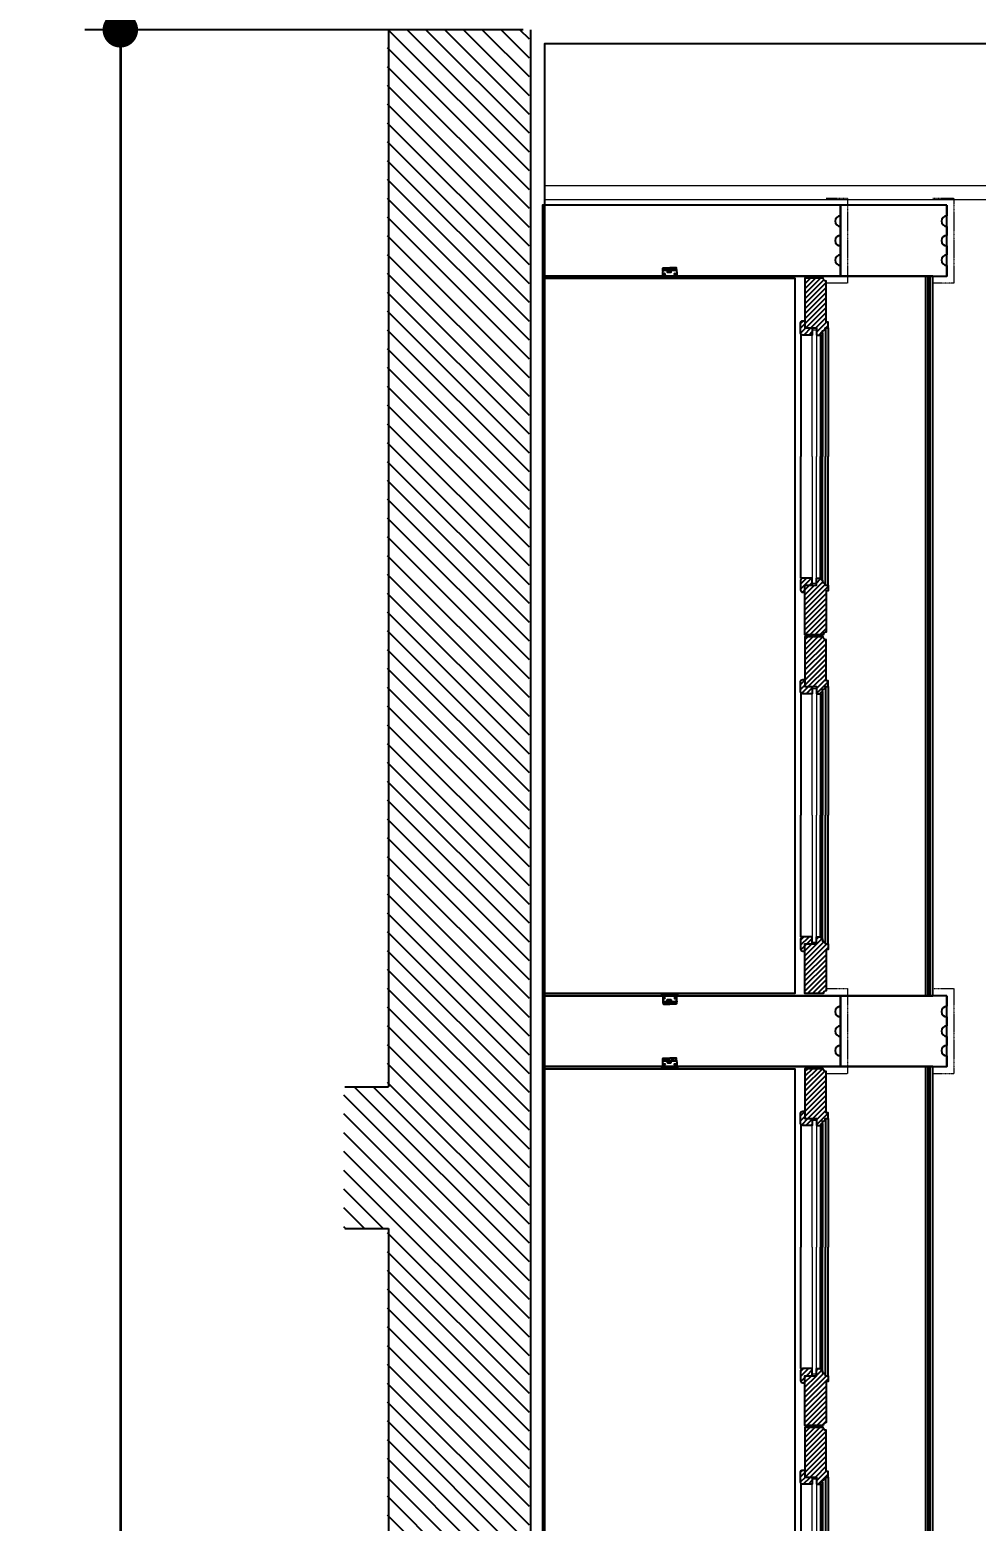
# Model space of a CAD drawing. Header units: inches. Extents: x 274057 to 444617, y 485849 to 635630.
# Drawn here: x 349679 to 351013, y 535087 to 537189 of the extents above; entities that cross this region are included whole.
import ezdxf

# ---------------------------------------------------------------- set-up
doc = ezdxf.new("R2010")
doc.units = ezdxf.units.IN
doc.header["$MEASUREMENT"] = 0
doc.linetypes.add('DASHED2', pattern=[0.375, 0.25, -0.125])
doc.linetypes.add('HIDDEN', pattern=[0.375, 0.25, -0.125])
for name, color, linetype in [('CQ Grg Gypsum', 41, 'Continuous'), ('CQ Plaster', 1, 'Continuous'), ('CQ Wall plan', 3, 'Continuous'), ('ID-wall paper', 8, 'Continuous'), ('Layer7', 8, 'Continuous'), ('LIGHT', 4, 'Continuous'), ('WALLS LINE', 5, 'DASHED2'), ('WOOD 02', 32, 'Continuous'), ('Wood SECT', 1, 'Continuous'), ('xref 1st floor$0$CQ Wall hatch_CHB', 8, 'Continuous')]:
    doc.layers.add(name, color=color, linetype=linetype)
for name, color, linetype, lineweight in [('CQ gypsum 2', 42, 'Continuous', 0), ('CQ plan and elev dimension', 252, 'Continuous', 35), ('Glass', 4, 'Continuous', 0), ('WOOD-HID', 8, 'HIDDEN', 18)]:
    doc.layers.add(name, color=color, linetype=linetype, lineweight=lineweight)
doc.styles.get("Standard").update_dxf_attribs({"font": 'arial.ttf'})
doc.dimstyles.new('CQ 50', dxfattribs={"dimscale": 0.5, "dimtxt": 150, "dimasz": 100, "dimexe": 100, "dimexo": 20, "dimgap": 80, "dimtad": 1, "dimdec": 0, "dimzin": 0, "dimdsep": 46, "dimtxsty": 'Standard', "dimblk": 'DOT', "dimcen": 100, "dimclrd": 250, "dimclre": 250, "dimclrt": 3, "dimadec": 0, "dimazin": 0, "dimtfac": 1, "dimtdec": 0, "dimtofl": 0, "dimtmove": 0, "dimatfit": 3, "dimfxl": 3, "dimtolj": 1, "dimtzin": 0, "dimlwd": -1, "dimarcsym": 0})
pattern_1 = [(45, (20118.38528266066, -75328.24340506323), (-3.535533905932737, 3.535533905932738), [])]
pattern_2 = [(45, (20104.38540384261, -75328.24340506323), (-3.535533905932737, 3.535533905932738), [])]

# ---------------------------------------------------------------- blocks, each defined once
blk = doc.blocks.new('ff-15 wall plan')
at = {"layer": 'xref 1st floor$0$CQ Wall hatch_CHB'}
h = blk.add_hatch(dxfattribs=at)
h.set_pattern_fill('ANSI31', color=8, scale=150, angle=90)
h.set_pattern_definition([(135, (4639.211494900985, -2.426095306873322e-07), (-13.25825214724777, -13.25825214724776), [])])
h.paths.add_polyline_path([(478951.3221099923, 549898.6726341727), (478751.3221099924, 549898.6726341805), (478751.3221096284, 548408.672719758), (478689.6705426149, 548408.672242013), (478689.6705426039, 548208.6722420121), (478751.3221081775, 548208.6722420121), (478751.3221096033, 546408.6722420135), (478701.3221081975, 546408.6722420135), (478701.3221081955, 546208.6722420133), (478751.3221081774, 546208.6722420133), (478751.3221081535, 542468.6728081584), (478952.6834344995, 542468.6728083998), (478952.6834344997, 543135.6727203338), (479627.6834344952, 543135.6727203343), (479627.6834344956, 542468.6722420818), (479551.3221081804, 542468.6728081533), (479551.322107446, 542268.6727219182), (479946.322108275, 542268.6727204678), (479946.322108275, 543335.9563388343), (478951.3221083896, 543335.9563388343)])
at = {"layer": 'CQ Plaster'}
blk.add_lwpolyline([(479652.6834342949, 549898.6726344433), (479652.6834342949, 549879.1335158785), (478972.6834362692, 549879.1335158785), (478972.6834362692, 543355.9605062787), (479966.6834345566, 543355.9605062787), (479966.6834345566, 542248.6727207104), (478752.6834344731, 542248.6727207104)], dxfattribs=at)
at = {"layer": 'CQ Wall plan'}
for p, q in [((478752.6834362741, 549898.6726344749), (478752.6834359101, 548408.6727200006)), ((478952.683436274, 549898.672634426), (478952.6834346713, 543335.9563388343)), ((478691.0318688966, 548408.6722422556), (478752.6834344593, 548408.6722422559)), ((478691.0318688856, 548208.6722422547), (478752.6834344592, 548208.6722422547)), ((478752.6834358854, 548208.6722422547), (478752.6834358849, 546408.672242256))]:
    blk.add_line(p, q, dxfattribs=at)
blk = doc.blocks.new('_Dot')
at = {"color": 0, "linetype": 'ByBlock', "lineweight": -2}
blk.add_line((-0.5, 0), (-1, 0), dxfattribs=at)
at = {"color": 0, "linetype": 'ByBlock', "const_width": 0.5}
blk.add_lwpolyline([(-0.25, 0, 1), (0.25, 0, 1)], format="xyb", close=True, dxfattribs=at)
blk = doc.blocks.new('*D111')
at = {"layer": 'CQ plan and elev dimension', "color": 250, "lineweight": -2, "transparency": 16777216}
for p, q in [((350174.7221579687, 537389.231970459), (349756.912457013, 537389.231970459)), ((350374.7221579609, 537189.2318840991), (349756.912457013, 537189.2318840991))]:
    blk.add_line(p, q, dxfattribs=at)
at = {"layer": 'CQ plan and elev dimension', "color": 250, "transparency": 16777216}
blk.add_line((349806.912457013, 537339.231970459), (349806.912457013, 537239.2318840991), dxfattribs=at)
at = {"layer": 'Defpoints', "color": 0, "transparency": 16777216}
for p in [(350184.7221579687, 537389.231970459, 1.466518336033708e-07), (349806.912457013, 537189.2318840991), (350384.7221579609, 537189.2318840991)]:
    blk.add_point(p, dxfattribs=at)
at = {"layer": 'CQ plan and elev dimension', "color": 250, "transparency": 16777216, "xscale": 50, "yscale": 50, "zscale": 50}
for p, rotation in [((349806.912457013, 537389.231970459), 90), ((349806.912457013, 537189.2318840991), 270)]:
    blk.add_blockref('_Dot', p, dxfattribs=dict(at, rotation=rotation))
at = {"layer": 'CQ plan and elev dimension', "color": 3, "transparency": 16777216, "insert": (349728.6194829334, 537294.2319272788), "char_height": 75, "attachment_point": 5, "rotation": 90}
blk.add_mtext('\\A1;200', dxfattribs=at)
blk = doc.blocks.new('*D112')
at = {"layer": 'CQ plan and elev dimension', "color": 250, "lineweight": -2, "transparency": 16777216}
for p, q in [((350374.7221579605, 537189.2318840991), (349756.912457013, 537189.2318840991)), ((351368.7221562436, 530626.5197559624), (349756.912457013, 530626.5197559624))]:
    blk.add_line(p, q, dxfattribs=at)
at = {"layer": 'CQ plan and elev dimension', "color": 250, "transparency": 16777216}
blk.add_line((349806.912457013, 537139.2318840991), (349806.912457013, 530676.5197559624), dxfattribs=at)
at = {"layer": 'Defpoints', "color": 0, "transparency": 16777216}
for p in [(350384.7221579605, 537189.2318840991), (349806.912457013, 530626.5197559624), (351378.7221562436, 530626.5197559624, 1.466518336033709e-07)]:
    blk.add_point(p, dxfattribs=at)
at = {"layer": 'CQ plan and elev dimension', "color": 250, "transparency": 16777216, "xscale": 50, "yscale": 50, "zscale": 50}
for p, rotation in [((349806.912457013, 537189.2318840991), 90), ((349806.912457013, 530626.5197559624), 270)]:
    blk.add_blockref('_Dot', p, dxfattribs=dict(at, rotation=rotation))
at = {"layer": 'CQ plan and elev dimension', "color": 3, "transparency": 16777216, "insert": (349728.593903125, 533907.8758200305), "char_height": 75, "attachment_point": 5, "rotation": 90}
blk.add_mtext('\\A1;6563', dxfattribs=at)
blk = doc.blocks.new('cabinet 80 framed glass door')
at = {"layer": 'Layer7'}
h = blk.add_hatch(dxfattribs=at)
h.set_pattern_fill('ANSI31', color=256, scale=40)
h.set_pattern_definition(pattern_1)
h.paths.add_polyline_path([(352338.7842309735, 505867.1635078752), (352338.7842309735, 505864.1635078752), (352346.7842309735, 505864.1635078752), (352346.7842309735, 505868.1635078751, 0.4142135623858818), (352350.7841740666, 505872.1634509683), (352353.7841313864, 505872.1634509683, -0.4142135623844609), (352356.7840887063, 505875.1634082883), (352356.7840887063, 505880.7375087173), (352346.7914755756, 505880.7375087173), (352346.7914755756, 505886.7375087173), (352346.7914755758, 505897.1635078753), (352336.7840887064, 505897.1635078751), (352276.7840887063, 505897.1635078753), (352276.7840887063, 505871.1635078752, -0.3973592628234383), (352280.7840887062, 505867.1635078752)])
h = blk.add_hatch(dxfattribs=at)
h.set_pattern_fill('ANSI31', color=256, scale=40)
h.set_pattern_definition(pattern_2)
h.paths.add_polyline_path([(352346.7840887064, 505903.1635078753), (352339.7840887063, 505903.163507875, 0.4142135623584818), (352336.7840887064, 505900.163507875), (352336.7840887064, 505897.1635078751), (352346.7914755758, 505897.1635078753), (352346.7914755758, 505886.7375087173), (352356.7840887063, 505886.7375087172), (352356.7840887064, 505897.1635078753), (352356.7840887064, 505900.1635078753, 0.4142135623730951), (352353.7840887064, 505903.1635078753)])
h = blk.add_hatch(dxfattribs=at)
h.set_pattern_fill('ANSI31', color=256, scale=40)
h.set_pattern_definition(pattern_2)
h.paths.add_polyline_path([(352702.4741708548, 505903.1635078753, 0.4142135623730951), (352699.4741708548, 505900.1635078753), (352699.4741708548, 505897.1635078753), (352699.474170855, 505886.7375087172), (352709.4667839854, 505886.7375087173), (352709.4667839854, 505897.1635078753), (352719.4741708548, 505897.1635078751), (352719.4741708548, 505900.163507875, 0.4142135623584818), (352716.474170855, 505903.163507875), (352709.4741708548, 505903.1635078753)])
h = blk.add_hatch(dxfattribs=at)
h.set_pattern_fill('ANSI31', color=256, scale=40)
h.set_pattern_definition(pattern_1)
h.paths.add_polyline_path([(352775.4741708551, 505867.1635078752, -0.3973592628234383), (352779.474170855, 505871.1635078752), (352779.474170855, 505897.1635078753), (352709.4667839854, 505897.1635078753), (352709.4667839854, 505886.7375087173), (352709.4667839857, 505880.7375087173), (352699.474170855, 505880.7375087173), (352699.474170855, 505875.1634082883, -0.4142135623844609), (352702.4741281749, 505872.1634509683), (352705.4740854947, 505872.1634509683, 0.4142135623858818), (352709.4740285878, 505868.1635078751), (352709.4740285878, 505864.1635078752), (352717.4740285878, 505864.1635078752), (352717.4740285878, 505867.1635078752)])
at = {"color": 8, "elevation": 0.06177923821860531}
for points in [[(352356.7840887063, 505902.9705829091), (352528.1291297806, 505902.9705829091)], [(352699.474170855, 505902.9705829091), (352528.1291297806, 505902.9705829091)], [(352356.7840887063, 505875.1634082883), (352528.1291297806, 505875.1634082883)], [(352699.474170855, 505875.1634082883), (352528.1291297806, 505875.1634082883)], [(352346.7842309735, 505868.1635078751), (352528.1291297806, 505868.1635078751)], [(352346.7842309735, 505864.1635078752), (352528.1291297806, 505864.1635078752)], [(352353.7841313864, 505872.1634509683), (352528.1291297806, 505872.1634509683)], [(352702.4741281749, 505872.1634509683), (352528.1291297806, 505872.1634509683)], [(352709.4740285877, 505868.1635078751), (352528.1291297806, 505868.1635078751)], [(352709.4740285878, 505864.1635078752), (352528.1291297806, 505864.1635078752)]]:
    blk.add_lwpolyline(points, dxfattribs=at)
at = {"layer": 'Glass', "color": 4, "elevation": 0.06177923821860531}
for points in [[(352528.1291297806, 505886.7375087173), (352349.4208896211, 505886.7375087173), (352349.4208896211, 505880.7375087173), (352528.1291297806, 505880.7375087169)], [(352528.1291297806, 505886.7375087173), (352706.8373699402, 505886.7375087173), (352706.8373699402, 505880.7375087173), (352528.1291297806, 505880.7375087169)]]:
    blk.add_lwpolyline(points, dxfattribs=at)
at = {"layer": 'Wood SECT', "elevation": 0.06177923821860531}
for points in [[(352356.7840887063, 505880.7375087173), (352356.7840887063, 505875.1634082883, 0.4142135623844609), (352353.7841313864, 505872.1634509683), (352350.7841740666, 505872.1634509683, -0.4142135623858818), (352346.7842309735, 505868.1635078751), (352346.7842309735, 505864.1635078752), (352338.7842309735, 505864.1635078752), (352338.7842309735, 505867.1635078752), (352280.7840887062, 505867.1635078752, 0.3973592628234383), (352276.7840887063, 505871.1635078752), (352276.7840887063, 505897.1635078753), (352346.7914755759, 505897.1635078753), (352346.7914755758, 505886.7375087173), (352346.7914755756, 505886.7375087173), (352346.7914755756, 505880.7375087173)], [(352699.474170855, 505880.7375087173), (352699.474170855, 505875.1634082883, -0.4142135623844609), (352702.4741281749, 505872.1634509683), (352705.4740854947, 505872.1634509683, 0.4142135623858818), (352709.4740285878, 505868.1635078751), (352709.4740285878, 505864.1635078752), (352717.4740285878, 505864.1635078752), (352717.4740285878, 505867.1635078752), (352775.4741708551, 505867.1635078752, -0.3973592628234383), (352779.474170855, 505871.1635078752), (352779.474170855, 505897.1635078753), (352709.4667839854, 505897.1635078753), (352709.4667839855, 505886.7375087173), (352709.4667839857, 505886.7375087173), (352709.4667839857, 505880.7375087173)]]:
    blk.add_lwpolyline(points, format="xyb", close=True, dxfattribs=at)
for points in [[(352346.7914755756, 505886.7375087173), (352356.7840887063, 505886.7375087172), (352356.7840887064, 505897.1635078753), (352356.7840887064, 505900.1635078753, 0.4142135623730951), (352353.7840887064, 505903.1635078753), (352346.7840887064, 505903.1635078753), (352339.7840887063, 505903.163507875, 0.4142135623594561), (352336.7840887064, 505900.163507875), (352336.7840887064, 505897.1635078751), (352346.7914755758, 505897.1635078753), (352346.7914755758, 505886.7375087173), (352356.7840887063, 505886.7375087172)], [(352709.4667839857, 505886.7375087173), (352699.474170855, 505886.7375087172), (352699.4741708548, 505897.1635078753), (352699.4741708548, 505900.1635078753, -0.4142135623730951), (352702.4741708548, 505903.1635078753), (352709.4741708548, 505903.1635078753), (352716.474170855, 505903.163507875, -0.4142135623594561), (352719.4741708548, 505900.163507875), (352719.4741708548, 505897.1635078751), (352709.4667839854, 505897.1635078753), (352709.4667839854, 505886.7375087173), (352699.474170855, 505886.7375087172)]]:
    blk.add_lwpolyline(points, format="xyb", dxfattribs=at)
blk = doc.blocks.new('Hera-LED-IN Stick FR')
at = {"layer": 'LIGHT'}
blk.add_lwpolyline([(279111.878481258, -181006.8115827123), (279128.6609540895, -181006.8115827123), (279132.2697176738, -181006.5077139463), (279132.2697176738, -181005.7115827122), (279108.2697176738, -181005.7115827122), (279108.2697176738, -181006.5077139463), (279111.878481258, -181006.8115827123)], close=True, dxfattribs=at)
for points in [[(279110.6420447965, -180998.8625329867), (279110.6420447965, -180997.957120169), (279110.396056278, -180997.957120169), (279110.396056278, -180997.0186427872), (279110.6420447965, -180997.0186427872), (279110.6420447965, -180994.5085965356, -0.4094314254332203), (279111.3277513122, -180993.8115827123), (279120.2697176738, -180993.8115827123)], [(279110.4534870361, -181005.7115827122), (279110.4534870361, -180999.9073515456, -0.3153717917037161), (279112.2692252658, -180997.3149414161), (279116.6219587653, -180997.3149414161), (279116.6219587653, -180999.6056016831, 0.4300608118648512), (279117.2304047508, -181000.1821625859), (279121.6611440544, -181000.1821625859, 0.9999999999999999), (279121.6611440544, -180998.7329690694), (279119.1181489554, -180998.7329690694, -0.4317222596290677), (279118.6189114523, -180998.2031565487), (279118.6189114523, -180997.3149414161), (279128.0254723206, -180997.3149414161), (279128.2702100818, -180997.3149414161, -0.3153717917037161), (279130.0859483115, -180999.9073515456), (279130.0859483115, -181005.7115827122)], [(279111.7762589797, -180997.5094619946), (279111.7762589797, -180995.7922294346), (279111.4434472772, -180995.7922294346), (279111.4434472772, -180995.3520770668, -0.4184405999626691), (279111.8006359247, -180994.9999989205), (279115.9708141433, -180994.9383828442), (279115.9708141433, -180996.135412718, 0.9999999999999999), (279116.7090498979, -180996.135412718), (279116.7090498979, -180994.9274751112), (279120.2697176738, -180994.9274751112)], [(279129.8973905511, -180998.8625329867), (279129.8973905511, -180997.957120169), (279130.1433790696, -180997.957120169), (279130.1433790696, -180997.0186427872), (279129.8973905511, -180997.0186427872), (279129.8973905511, -180994.5085965356, 0.4094314254332203), (279129.2116840354, -180993.8115827123), (279120.2697176738, -180993.8115827123)], [(279128.7631763679, -180997.5094619946), (279128.7631763679, -180995.7922294346), (279129.0959880704, -180995.7922294346), (279129.0959880704, -180995.3520770668, 0.4184405999626691), (279128.7387994228, -180994.9999989205), (279124.5686212042, -180994.9383828442), (279124.5686212042, -180996.135412718, -0.9999999999999999), (279123.8303854497, -180996.135412718), (279123.8303854497, -180994.9274751112), (279120.2697176738, -180994.9274751112)]]:
    blk.add_lwpolyline(points, format="xyb", dxfattribs=at)
for centre in [(279112.7367546073, -181002.6419968236), (279127.8026807402, -181002.6419968236)]:
    blk.add_circle(centre, 0.9992622052433363, dxfattribs=at)
blk = doc.blocks.new('FF-15 Cabinet plan B rev')
at = {"layer": 'WOOD 02'}
for p, q in [((388365.6447022415, 536842.0121504971, 1.46651814247889e-07), (388365.6447022415, 535827.6404094697, 1.46651814247889e-07)), ((388368.6446595615, 536842.0121504971, 1.46651814247889e-07), (388368.6446595615, 535827.6404094697, 1.46651814247889e-07)), ((388371.6446168814, 536842.0121504971, 1.46651814247889e-07), (388371.6446168814, 535827.6404094697, 1.46651814247889e-07)), ((388365.6444388264, 535727.6409435219, 1.46651814247889e-07), (388365.6444388264, 534713.2692024945, 1.46651814247889e-07)), ((388368.6443961464, 535727.6409435219, 1.46651814247889e-07), (388368.6443961464, 534713.2692024945, 1.46651814247889e-07)), ((388371.6443534663, 535727.6409435219, 1.46651814247889e-07), (388371.6443534663, 534713.2692024945, 1.46651814247889e-07))]:
    blk.add_line(p, q, dxfattribs=at)
at = {"layer": 'WOOD 02', "elevation": 1.46651814247889e-07}
for points in [[(388341.6447591482, 536942.011252719), (388491.6447591482, 536942.011252719), (388491.6447591482, 536842.0121504971), (388341.6447591482, 536842.0121504971)], [(388491.6447591482, 536942.011252719), (388911.6447591482, 536942.011252719), (388911.6447591482, 536842.0121504971), (388491.6447591482, 536842.0121504971)], [(388911.6447591482, 536842.0121504971), (388911.6447591482, 535827.6404094697), (388361.6447591482, 535827.6404094697), (388361.6447591482, 536842.0121504971)], [(388908.6447591482, 536839.0121504971), (388555.7640141778, 536839.0121504971), (388555.7640141778, 535830.6404094697), (388908.6447591482, 535830.6404094697)], [(388341.6447591482, 535827.6404094697), (388491.6447591482, 535827.6404094697), (388491.6447591482, 535727.6413072478), (388341.6447591482, 535727.6413072478)], [(388491.6447591482, 535827.6404094697), (388911.6447591482, 535827.6404094697), (388911.6447591482, 535727.6413072478), (388491.6447591482, 535727.6413072478)], [(388911.6447591482, 535727.6413072478), (388911.6447591482, 534713.2695662205), (388361.6447591482, 534713.2695662205), (388361.6447591482, 535727.6413072478)], [(388908.6447591482, 535724.6413072477), (388555.7640141778, 535724.6413072477), (388555.7640141778, 534716.2695662203), (388908.6447591482, 534716.2695662203)]]:
    blk.add_lwpolyline(points, close=True, dxfattribs=at)
at = {"layer": 'Wood SECT', "elevation": 1.46651814247889e-07}
for points in [[(388341.6447592882, 536942.011252897), (388341.6447592882, 536927.0111684793, -1), (388341.6447592882, 536912.0111684793), (388341.6447592882, 536899.5111684793, -1), (388341.6447592882, 536884.5111684793), (388341.6447592882, 536872.0111684793, -1), (388341.6447592882, 536857.0111684793), (388341.6447592882, 536842.011252897)], [(388491.6447592882, 536942.011252897), (388491.6447592882, 536927.0111684793, -1), (388491.6447592882, 536912.0111684793), (388491.6447592882, 536899.5111684793, -1), (388491.6447592882, 536884.5111684793), (388491.6447592882, 536872.0111684793, -1), (388491.6447592882, 536857.0111684793), (388491.6447592882, 536842.011252897)], [(388341.6448533861, 535827.6405393396), (388341.6448533861, 535812.640454922, -1), (388341.6448533861, 535797.640454922), (388341.6448533861, 535785.140454922, -1), (388341.6448533861, 535770.140454922), (388341.6448533861, 535757.640454922, -1), (388341.6448533861, 535742.640454922), (388341.6448533861, 535727.6405393396)], [(388491.6448533861, 535827.6405393396), (388491.6448533861, 535812.640454922, -1), (388491.6448533861, 535797.640454922), (388491.6448533861, 535785.140454922, -1), (388491.6448533861, 535770.140454922), (388491.6448533861, 535757.640454922, -1), (388491.6448533861, 535742.640454922), (388491.6448533861, 535727.6405393396)]]:
    blk.add_lwpolyline(points, format="xyb", dxfattribs=at)
at = {"layer": 'WOOD-HID', "elevation": 1.46651814247889e-07}
for points in [[(388361.6447592882, 536952.0112405), (388331.6449015551, 536952.0112405), (388331.6449015551, 536832.0124228118), (388361.6447592882, 536832.0124228118)], [(388511.6447592882, 536952.0111106301), (388481.6449015551, 536952.0111106301), (388481.6449015551, 536832.0122929419), (388511.6447592882, 536832.0122929419)], [(388361.6448533861, 535837.6405269427), (388331.644995653, 535837.6405269427), (388331.644995653, 535717.6417092545), (388361.6448533861, 535717.6417092545)], [(388511.6448533861, 535837.6403970728), (388481.644995653, 535837.6403970728), (388481.644995653, 535717.6415793846), (388511.6448533861, 535717.6415793846)]]:
    blk.add_lwpolyline(points, dxfattribs=at)
at = {"layer": 'CQ Grg Gypsum', "rotation": 270}
for p in [(-117355.3994936975, 889115.7985535099, -0.06177909156679107), (-117355.3994936975, 888610.1110700878, -0.06177909156679107), (-117355.3994936975, 888001.4277102605, -0.06177909156679107), (-117355.3994936975, 887495.7402268384, -0.06177909156679107)]:
    blk.add_blockref('cabinet 80 framed glass door', p, dxfattribs=at)
at = {"layer": 'WALLS LINE', "color": 1, "xscale": -1}
for p in [(667852.4741043368, 717847.7237332093, 1.46651814247889e-07), (667852.4741984347, 716733.353019652, 1.46651814247889e-07)]:
    blk.add_blockref('Hera-LED-IN Stick FR', p, dxfattribs=at)
at = {"layer": 'WALLS LINE', "color": 1, "rotation": 180}
blk.add_blockref('Hera-LED-IN Stick FR', (667852.4741043368, 354821.9288267575, 1.46651814247889e-07), dxfattribs=at)

msp = doc.modelspace()

# ---------------------------------------------------------------- linework, layer by layer
at = {"layer": 'CQ Grg Gypsum'}
msp.add_lwpolyline([(356864.7233088794, 537169.692765562), (350404.722157956, 537169.692765562), (350404.722157956, 530646.5197559622), (356864.7233088794, 530646.5197559622)], close=True, dxfattribs=at)
at = {"layer": 'CQ gypsum 2'}
msp.add_lwpolyline([(356864.7233088794, 536949.692765562), (350404.722157956, 536949.692765562), (350404.722157956, 536969.692765562), (356864.7233088794, 536969.692765562)], close=True, dxfattribs=at)

# ---------------------------------------------------------------- block references
at = {"layer": 'CQ Grg Gypsum', "xscale": -1}
msp.add_blockref('FF-15 Cabinet plan B rev', (739313.3669171104, 0, -1.46651814247889e-07), dxfattribs=at)
at = {"layer": 'ID-wall paper'}
msp.add_blockref('ff-15 wall plan', (-128567.9612783132, -12709.44075031648, 1.466518336033709e-07), dxfattribs=at)

# ---------------------------------------------------------------- dimensions: what is measured, and where the dimension line sits
at = {"layer": 'CQ plan and elev dimension'}
dim = msp.add_linear_dim(base=(349806.912457013, 537189.2318840991), p1=(350184.7221579686, 537389.2319704588, 1.466518336033708e-07), p2=(350384.7221579608, 537189.2318840988), angle=90, dimstyle='CQ 50', override={"dimtmove": 1}, dxfattribs=at)
dim.commit()
dim.dimension.update_dxf_attribs({"geometry": '*D111', "text_midpoint": (349806.9124570126, 537294.2319272788), "dimtype": 160})
dim = msp.add_linear_dim(base=(349806.912457013, 530626.5197559624), p1=(350384.7221579604, 537189.2318840988), p2=(351378.7221562435, 530626.5197559622, 1.466518336033709e-07), angle=90, dimstyle='CQ 50', override={"dimtmove": 1}, dxfattribs=at)
dim.commit()
dim.dimension.update_dxf_attribs({"geometry": '*D112', "text_midpoint": (349728.593903125, 533907.8758200305)})

doc.saveas('drawing.dxf')
